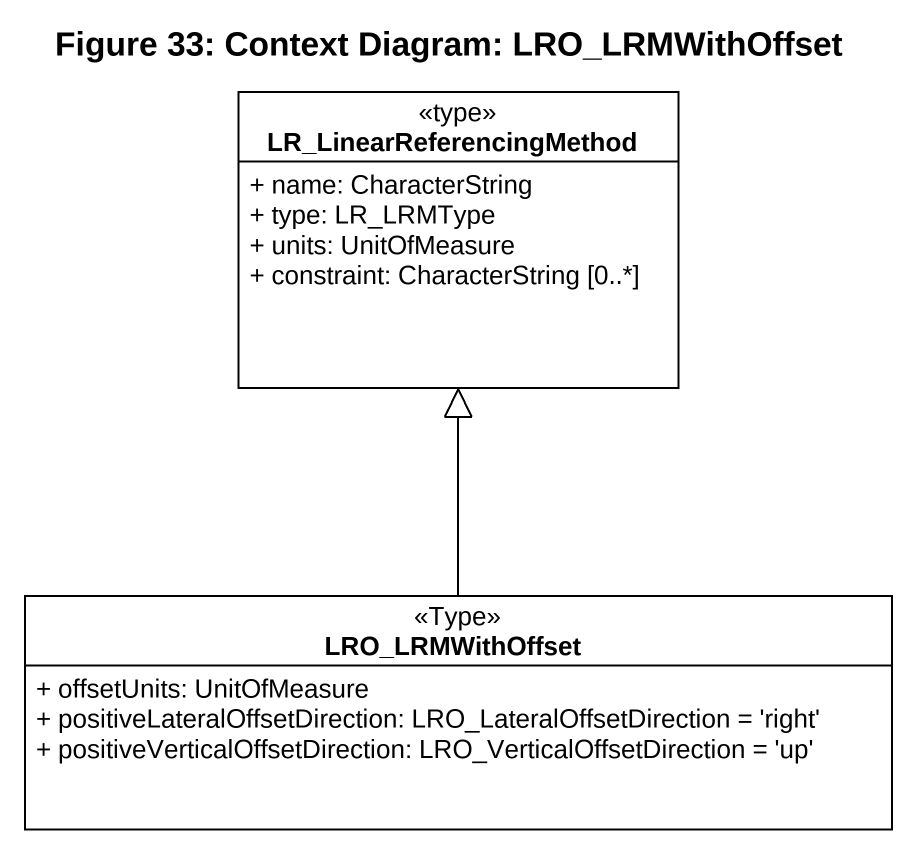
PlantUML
@startuml
title Figure 33: Context Diagram: LRO_LRMWithOffset
hide circle
hide empty members
skinparam classAttributeIconSize 0
class LR_LinearReferencingMethod <<type>> {
  + name: CharacterString
  + type: LR_LRMType
  + units: UnitOfMeasure
  + constraint: CharacterString [0..*]
}
class LRO_LRMWithOffset <<Type>> {
  + offsetUnits: UnitOfMeasure
  + positiveLateralOffsetDirection: LRO_LateralOffsetDirection = 'right'
  + positiveVerticalOffsetDirection: LRO_VerticalOffsetDirection = 'up'
}
LRO_LRMWithOffset -up-|> LR_LinearReferencingMethod
@enduml
